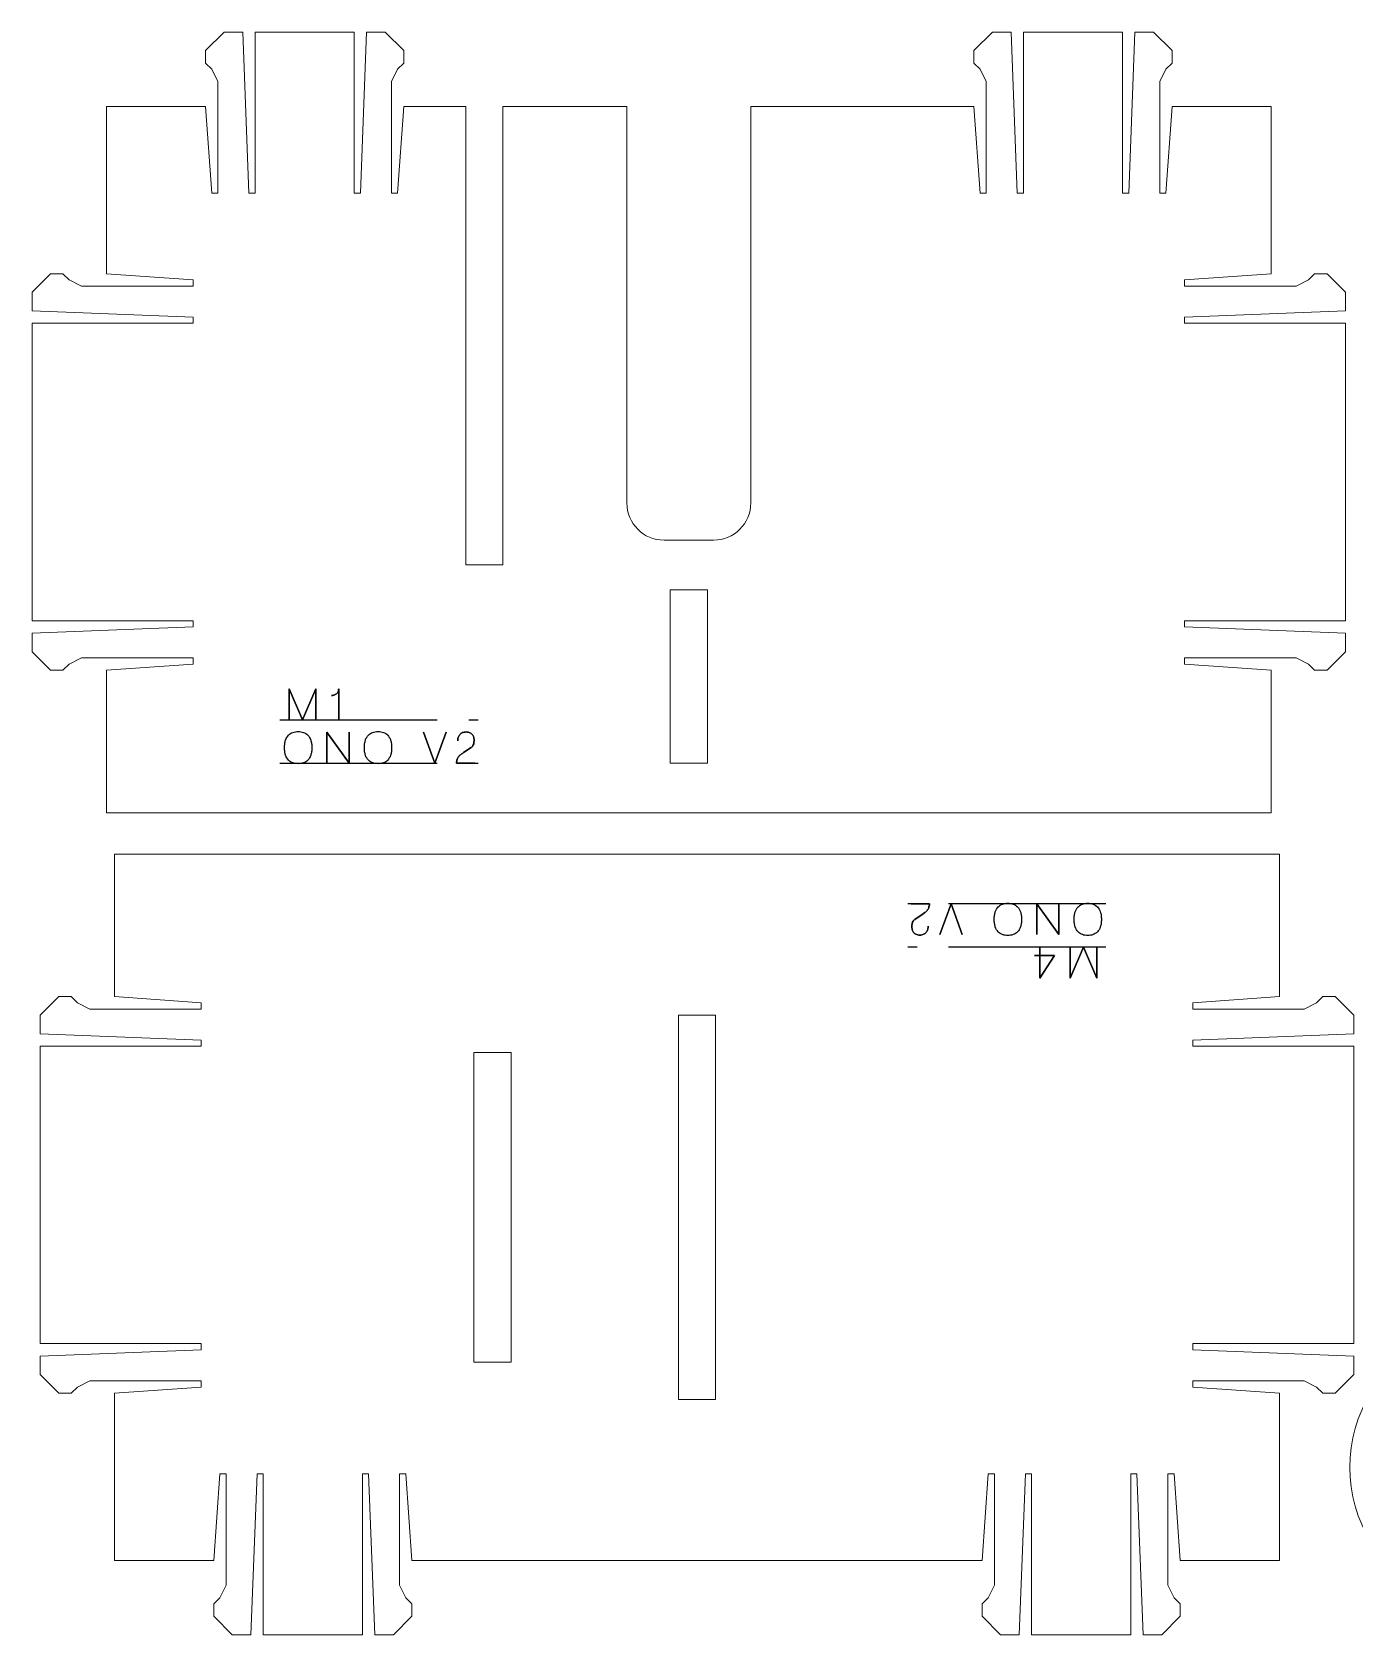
# Model space of a CAD drawing. Header units: millimetres. Extents: x 101 to 393, y 223 to 359.
# Drawn here: x 101.1 to 207.8, y 229.2 to 358.5 of the extents above; entities that cross this region are included whole.
import ezdxf

# ---------------------------------------------------------------- set-up
doc = ezdxf.new("R2010")
doc.units = ezdxf.units.MM
doc.linetypes.add('CENTERX2', pattern=[20.32, 12.7, -2.54, 2.54, -2.54])

msp = doc.modelspace()

# ---------------------------------------------------------------- linework, layer by layer
at = {"color": 7, "linetype": 'Continuous', "lineweight": 15}
for p, q in [((116.55, 358.54), (115.05, 357.04)), ((118.05, 358.54), (116.55, 358.54)), ((118.55, 345.54), (118.05, 358.54)), ((119.05, 358.54), (127.05, 358.54)), ((119.05, 358.54), (119.05, 345.54)), ((127.05, 358.54), (127.05, 345.54)), ((127.55, 345.54), (128.05, 358.54)), ((128.05, 358.54), (129.55, 358.54)), ((129.55, 358.54), (131.05, 357.04)), ((178.55, 358.54), (177.05, 357.04)), ((180.05, 358.54), (178.55, 358.54)), ((180.55, 345.54), (180.05, 358.54)), ((181.05, 358.54), (189.05, 358.54)), ((181.05, 358.54), (181.05, 345.54)), ((189.05, 358.54), (189.05, 345.54)), ((189.55, 345.54), (190.05, 358.54)), ((190.05, 358.54), (191.55, 358.54)), ((191.55, 358.54), (193.05, 357.04)), ((115.05, 357.04), (115.05, 356.04)), ((131.05, 357.04), (131.05, 356.04)), ((177.05, 357.04), (177.05, 356.04)), ((193.05, 357.04), (193.05, 356.04)), ((115.05, 356.04), (115.55, 355.54)), ((131.05, 356.04), (130.55, 355.54)), ((177.05, 356.04), (177.55, 355.54)), ((193.05, 356.04), (192.55, 355.54)), ((115.55, 355.54), (116.05, 354.54)), ((116.05, 354.54), (116.05, 345.54)), ((130.55, 355.54), (130.05, 354.54)), ((130.05, 354.54), (130.05, 345.54)), ((177.55, 355.54), (178.05, 354.54)), ((178.05, 354.54), (178.05, 345.54)), ((192.55, 355.54), (192.05, 354.54)), ((192.05, 354.54), (192.05, 345.54)), ((107.05, 352.54), (115.05, 352.54)), ((107.05, 339.04), (107.05, 352.54)), ((115.55, 345.54), (115.05, 352.54)), ((130.55, 345.54), (131.05, 352.54)), ((131.05, 352.54), (136.05, 352.54)), ((136.05, 352.54), (136.05, 315.54)), ((139.05, 352.54), (149.05, 352.54)), ((139.05, 315.54), (139.05, 352.54)), ((149.05, 352.54), (149.05, 320.54)), ((159.05, 352.54), (177.05, 352.54)), ((159.05, 320.54), (159.05, 352.54)), ((177.55, 345.54), (177.05, 352.54)), ((192.55, 345.54), (193.05, 352.54)), ((201.05, 352.54), (193.05, 352.54)), ((201.05, 339.04), (201.05, 352.54)), ((116.05, 345.54), (115.55, 345.54)), ((119.05, 345.54), (118.55, 345.54)), ((127.05, 345.54), (127.55, 345.54)), ((130.05, 345.54), (130.55, 345.54)), ((178.05, 345.54), (177.55, 345.54)), ((181.05, 345.54), (180.55, 345.54)), ((189.05, 345.54), (189.55, 345.54)), ((192.05, 345.54), (192.55, 345.54)), ((101.05, 337.54), (102.55, 339.04)), ((102.55, 339.04), (103.55, 339.04)), ((103.55, 339.04), (104.05, 338.54)), ((114.05, 338.54), (107.05, 339.04)), ((194.05, 338.54), (201.05, 339.04)), ((204.55, 339.04), (204.05, 338.54)), ((205.55, 339.04), (204.55, 339.04)), ((207.05, 337.54), (205.55, 339.04)), ((104.05, 338.54), (105.05, 338.04)), ((105.05, 338.04), (114.05, 338.04)), ((114.05, 338.04), (114.05, 338.54)), ((194.05, 338.04), (194.05, 338.54)), ((203.05, 338.04), (194.05, 338.04)), ((204.05, 338.54), (203.05, 338.04)), ((101.05, 336.04), (101.05, 337.54)), ((207.05, 336.04), (207.05, 337.54)), ((114.05, 335.54), (101.05, 336.04)), ((101.05, 335.04), (114.05, 335.04)), ((101.05, 335.04), (101.05, 311.04)), ((114.05, 335.04), (114.05, 335.54)), ((194.05, 335.54), (207.05, 336.04)), ((194.05, 335.04), (194.05, 335.54)), ((207.05, 335.04), (194.05, 335.04)), ((207.05, 335.04), (207.05, 311.04)), ((152.05, 317.54), (156.05, 317.54)), ((136.05, 315.54), (139.05, 315.54)), ((152.55, 313.54), (152.55, 299.54)), ((155.55, 313.54), (152.55, 313.54)), ((155.55, 313.54), (155.55, 299.54)), ((101.05, 311.04), (114.05, 311.04)), ((114.05, 310.54), (101.05, 310.04)), ((114.05, 311.04), (114.05, 310.54)), ((194.05, 311.04), (194.05, 310.54)), ((207.05, 311.04), (194.05, 311.04)), ((194.05, 310.54), (207.05, 310.04)), ((101.05, 310.04), (101.05, 308.54)), ((207.05, 310.04), (207.05, 308.54)), ((101.05, 308.54), (102.55, 307.04)), ((104.05, 307.54), (105.05, 308.04)), ((105.05, 308.04), (114.05, 308.04)), ((114.05, 308.04), (114.05, 307.54)), ((194.05, 308.04), (194.05, 307.54)), ((203.05, 308.04), (194.05, 308.04)), ((204.05, 307.54), (203.05, 308.04)), ((207.05, 308.54), (205.55, 307.04)), ((102.55, 307.04), (103.55, 307.04)), ((103.55, 307.04), (104.05, 307.54)), ((114.05, 307.54), (107.05, 307.04)), ((107.05, 295.54), (107.05, 307.04)), ((194.05, 307.54), (201.05, 307.04)), ((201.05, 307.04), (201.05, 295.54)), ((204.55, 307.04), (204.05, 307.54)), ((205.55, 307.04), (204.55, 307.04)), ((155.55, 299.54), (152.55, 299.54)), ((201.05, 295.54), (107.05, 295.54)), ((107.71, 280.71), (107.71, 292.21)), ((107.71, 292.21), (201.71, 292.21)), ((201.71, 292.21), (201.71, 280.71)), ((101.71, 279.21), (103.21, 280.71)), ((103.21, 280.71), (104.21, 280.71)), ((104.21, 280.71), (104.71, 280.21)), ((114.71, 280.21), (107.71, 280.71)), ((194.71, 280.21), (201.71, 280.71)), ((205.21, 280.71), (204.71, 280.21)), ((206.21, 280.71), (205.21, 280.71)), ((207.71, 279.21), (206.21, 280.71)), ((104.71, 280.21), (105.71, 279.71)), ((105.71, 279.71), (114.71, 279.71)), ((114.71, 279.71), (114.71, 280.21)), ((194.71, 279.71), (194.71, 280.21)), ((203.71, 279.71), (194.71, 279.71)), ((204.71, 280.21), (203.71, 279.71)), ((101.71, 277.71), (101.71, 279.21)), ((153.21, 279.21), (156.21, 279.21)), ((153.21, 248.21), (153.21, 279.21)), ((156.21, 248.21), (156.21, 279.21)), ((207.71, 277.71), (207.71, 279.21)), ((114.71, 277.21), (101.71, 277.71)), ((114.71, 276.71), (114.71, 277.21)), ((194.71, 277.21), (207.71, 277.71)), ((194.71, 276.71), (194.71, 277.21)), ((101.71, 276.71), (101.71, 252.71)), ((101.71, 276.71), (114.71, 276.71)), ((136.71, 276.21), (139.71, 276.21)), ((136.71, 251.21), (136.71, 276.21)), ((139.71, 251.21), (139.71, 276.21)), ((207.71, 276.71), (194.71, 276.71)), ((207.71, 276.71), (207.71, 252.71)), ((101.71, 252.71), (114.71, 252.71)), ((114.71, 252.21), (101.71, 251.71)), ((114.71, 252.71), (114.71, 252.21)), ((207.71, 252.71), (194.71, 252.71)), ((194.71, 252.71), (194.71, 252.21)), ((194.71, 252.21), (207.71, 251.71)), ((101.71, 251.71), (101.71, 250.21)), ((136.71, 251.21), (139.71, 251.21)), ((207.71, 251.71), (207.71, 250.21)), ((101.71, 250.21), (103.21, 248.71)), ((104.71, 249.21), (105.71, 249.71)), ((105.71, 249.71), (114.71, 249.71)), ((114.71, 249.71), (114.71, 249.21)), ((203.71, 249.71), (194.71, 249.71)), ((194.71, 249.71), (194.71, 249.21)), ((204.71, 249.21), (203.71, 249.71)), ((207.71, 250.21), (206.21, 248.71)), ((103.21, 248.71), (104.21, 248.71)), ((104.21, 248.71), (104.71, 249.21)), ((114.71, 249.21), (107.71, 248.71)), ((107.71, 235.21), (107.71, 248.71)), ((194.71, 249.21), (201.71, 248.71)), ((201.71, 248.71), (201.71, 235.21)), ((205.21, 248.71), (204.71, 249.21)), ((206.21, 248.71), (205.21, 248.71)), ((153.21, 248.21), (156.21, 248.21)), ((116.21, 242.21), (115.71, 235.21)), ((116.71, 242.21), (116.21, 242.21)), ((116.71, 233.21), (116.71, 242.21)), ((119.21, 242.21), (118.71, 229.21)), ((119.71, 242.21), (119.21, 242.21)), ((119.71, 229.21), (119.71, 242.21)), ((127.71, 242.21), (128.21, 242.21)), ((127.71, 229.21), (127.71, 242.21)), ((128.21, 242.21), (128.71, 229.21)), ((130.71, 242.21), (131.21, 242.21)), ((130.71, 233.21), (130.71, 242.21)), ((131.21, 242.21), (131.71, 235.21)), ((178.21, 242.21), (177.71, 235.21)), ((178.71, 242.21), (178.21, 242.21)), ((178.71, 233.21), (178.71, 242.21)), ((181.21, 242.21), (180.71, 229.21)), ((181.71, 242.21), (181.21, 242.21)), ((181.71, 229.21), (181.71, 242.21)), ((189.71, 242.21), (190.21, 242.21)), ((189.71, 229.21), (189.71, 242.21)), ((190.21, 242.21), (190.71, 229.21)), ((192.71, 242.21), (193.21, 242.21)), ((192.71, 233.21), (192.71, 242.21)), ((193.21, 242.21), (193.71, 235.21)), ((115.71, 235.21), (107.71, 235.21)), ((177.71, 235.21), (131.71, 235.21)), ((201.71, 235.21), (193.71, 235.21)), ((116.21, 232.21), (116.71, 233.21)), ((131.21, 232.21), (130.71, 233.21)), ((178.21, 232.21), (178.71, 233.21)), ((193.21, 232.21), (192.71, 233.21)), ((115.71, 231.71), (116.21, 232.21)), ((115.71, 230.71), (115.71, 231.71)), ((131.71, 231.71), (131.21, 232.21)), ((131.71, 230.71), (131.71, 231.71)), ((177.71, 231.71), (178.21, 232.21)), ((177.71, 230.71), (177.71, 231.71)), ((193.71, 231.71), (193.21, 232.21)), ((193.71, 230.71), (193.71, 231.71)), ((117.21, 229.21), (115.71, 230.71)), ((130.21, 229.21), (131.71, 230.71)), ((179.21, 229.21), (177.71, 230.71)), ((192.21, 229.21), (193.71, 230.71)), ((118.71, 229.21), (117.21, 229.21)), ((119.71, 229.21), (127.71, 229.21)), ((128.71, 229.21), (130.21, 229.21)), ((180.71, 229.21), (179.21, 229.21)), ((181.71, 229.21), (189.71, 229.21)), ((190.71, 229.21), (192.21, 229.21))]:
    msp.add_line(p, q, dxfattribs=at)
at = {"color": 7, "linetype": 'CENTERX2'}
for p, q in [((121.05, 303.04), (137.05, 303.04)), ((121.05, 299.54), (137.05, 299.54)), ((187.71, 288.21), (171.71, 288.21)), ((187.71, 284.71), (171.71, 284.71))]:
    msp.add_line(p, q, dxfattribs=at)
at = {"color": 7, "linetype": 'Continuous', "flags": 128}
for points in [[(121.8, 305.54), (122.87, 303.04), (122.87, 303.04), (123.95, 305.54), (123.95, 305.54), (123.95, 303.04), (123.95, 303.04), (123.95, 305.54), (123.95, 305.54), (122.87, 303.04), (122.87, 303.04), (121.8, 305.54), (121.8, 305.54), (121.8, 303.04), (121.8, 303.04), (121.8, 305.54)], [(125.8, 305.54), (125.79, 305.46), (125.78, 305.39), (125.76, 305.33), (125.73, 305.27), (125.7, 305.23), (125.66, 305.18), (125.61, 305.15), (125.57, 305.11), (125.52, 305.08), (125.47, 305.06), (125.43, 305.04), (125.38, 305.03), (125.33, 305.01), (125.28, 305), (125.24, 305), (125.21, 305), (125.21, 305), (125.24, 305), (125.28, 305), (125.33, 305.01), (125.38, 305.03), (125.43, 305.04), (125.47, 305.06), (125.52, 305.08), (125.57, 305.11), (125.61, 305.15), (125.66, 305.18), (125.7, 305.23), (125.73, 305.27), (125.76, 305.33), (125.78, 305.39), (125.79, 305.46), (125.8, 305.54), (125.8, 305.54), (125.8, 303.04), (125.8, 303.04), (125.8, 305.54)], [(122.53, 299.5), (122.42, 299.51), (122.31, 299.52), (122.2, 299.54), (122.1, 299.57), (122, 299.61), (121.91, 299.66), (121.83, 299.72), (121.75, 299.79), (121.68, 299.87), (121.62, 299.97), (121.56, 300.07), (121.51, 300.19), (121.49, 300.25), (121.48, 300.32), (121.46, 300.39), (121.45, 300.47), (121.44, 300.54), (121.43, 300.63), (121.43, 300.71), (121.43, 300.8), (121.43, 300.8), (121.43, 300.89), (121.43, 300.97), (121.44, 301.05), (121.45, 301.13), (121.46, 301.2), (121.48, 301.28), (121.49, 301.34), (121.51, 301.41), (121.56, 301.53), (121.62, 301.63), (121.68, 301.73), (121.75, 301.81), (121.83, 301.88), (121.91, 301.94), (122, 301.99), (122.1, 302.03), (122.2, 302.06), (122.31, 302.08), (122.42, 302.1), (122.53, 302.1), (122.53, 302.1), (122.64, 302.1), (122.75, 302.08), (122.85, 302.06), (122.96, 302.03), (123.05, 301.99), (123.14, 301.94), (123.23, 301.88), (123.31, 301.81), (123.38, 301.73), (123.44, 301.63), (123.5, 301.53), (123.54, 301.41), (123.56, 301.34), (123.58, 301.28), (123.6, 301.2), (123.61, 301.13), (123.62, 301.05), (123.62, 300.97), (123.63, 300.89), (123.63, 300.8), (123.63, 300.8), (123.63, 300.71), (123.62, 300.63), (123.62, 300.54), (123.61, 300.47), (123.6, 300.39), (123.58, 300.32), (123.56, 300.25), (123.54, 300.19), (123.5, 300.07), (123.44, 299.97), (123.38, 299.87), (123.31, 299.79), (123.23, 299.72), (123.14, 299.66), (123.05, 299.61), (122.96, 299.57), (122.85, 299.54), (122.75, 299.52), (122.64, 299.51)], [(122.53, 299.5), (122.42, 299.51), (122.31, 299.52), (122.2, 299.54), (122.1, 299.57), (122, 299.61), (121.91, 299.66), (121.83, 299.72), (121.75, 299.79), (121.68, 299.87), (121.62, 299.97), (121.56, 300.07), (121.51, 300.19), (121.49, 300.25), (121.48, 300.32), (121.46, 300.39), (121.45, 300.47), (121.44, 300.54), (121.43, 300.63), (121.43, 300.71), (121.43, 300.8), (121.43, 300.8), (121.43, 300.89), (121.43, 300.97), (121.44, 301.05), (121.45, 301.13), (121.46, 301.2), (121.48, 301.28), (121.49, 301.34), (121.51, 301.41), (121.56, 301.53), (121.62, 301.63), (121.68, 301.73), (121.75, 301.81), (121.83, 301.88), (121.91, 301.94), (122, 301.99), (122.1, 302.03), (122.2, 302.06), (122.31, 302.08), (122.42, 302.1), (122.53, 302.1), (122.53, 302.1), (122.64, 302.1), (122.75, 302.08), (122.85, 302.06), (122.96, 302.03), (123.05, 301.99), (123.14, 301.94), (123.23, 301.88), (123.31, 301.81), (123.38, 301.73), (123.44, 301.63), (123.5, 301.53), (123.54, 301.41), (123.56, 301.34), (123.58, 301.28), (123.6, 301.2), (123.61, 301.13), (123.62, 301.05), (123.62, 300.97), (123.63, 300.89), (123.63, 300.8), (123.63, 300.8), (123.63, 300.71), (123.62, 300.63), (123.62, 300.54), (123.61, 300.47), (123.6, 300.39), (123.58, 300.32), (123.56, 300.25), (123.54, 300.19), (123.5, 300.07), (123.44, 299.97), (123.38, 299.87), (123.31, 299.79), (123.23, 299.72), (123.14, 299.66), (123.05, 299.61), (122.96, 299.57), (122.85, 299.54), (122.75, 299.52), (122.64, 299.51), (122.53, 299.5)], [(124.85, 302.04), (126.63, 299.54), (126.63, 299.54), (126.63, 302.04), (126.63, 302.04), (126.63, 299.54), (126.63, 299.54), (124.85, 302.04), (124.85, 302.04), (124.85, 299.54), (124.85, 299.54), (124.85, 302.04)], [(128.97, 299.5), (128.86, 299.51), (128.75, 299.52), (128.64, 299.54), (128.54, 299.57), (128.45, 299.61), (128.36, 299.66), (128.27, 299.72), (128.19, 299.79), (128.12, 299.87), (128.06, 299.97), (128, 300.07), (127.96, 300.19), (127.94, 300.25), (127.92, 300.32), (127.9, 300.39), (127.89, 300.47), (127.88, 300.54), (127.88, 300.63), (127.87, 300.71), (127.87, 300.8), (127.87, 300.8), (127.87, 300.89), (127.88, 300.97), (127.88, 301.05), (127.89, 301.13), (127.9, 301.2), (127.92, 301.28), (127.94, 301.34), (127.96, 301.41), (128, 301.53), (128.06, 301.63), (128.12, 301.73), (128.19, 301.81), (128.27, 301.88), (128.36, 301.94), (128.45, 301.99), (128.54, 302.03), (128.64, 302.06), (128.75, 302.08), (128.86, 302.1), (128.97, 302.1), (128.97, 302.1), (129.08, 302.1), (129.19, 302.08), (129.3, 302.06), (129.4, 302.03), (129.49, 301.99), (129.59, 301.94), (129.67, 301.88), (129.75, 301.81), (129.82, 301.73), (129.88, 301.63), (129.94, 301.53), (129.99, 301.41), (130.01, 301.34), (130.02, 301.28), (130.04, 301.2), (130.05, 301.13), (130.06, 301.05), (130.07, 300.97), (130.07, 300.89), (130.07, 300.8), (130.07, 300.8), (130.07, 300.71), (130.07, 300.63), (130.06, 300.54), (130.05, 300.47), (130.04, 300.39), (130.02, 300.32), (130.01, 300.25), (129.99, 300.19), (129.94, 300.07), (129.88, 299.97), (129.82, 299.87), (129.75, 299.79), (129.67, 299.72), (129.59, 299.66), (129.49, 299.61), (129.4, 299.57), (129.3, 299.54), (129.19, 299.52), (129.08, 299.51)], [(128.97, 299.5), (128.86, 299.51), (128.75, 299.52), (128.64, 299.54), (128.54, 299.57), (128.45, 299.61), (128.36, 299.66), (128.27, 299.72), (128.19, 299.79), (128.12, 299.87), (128.06, 299.97), (128, 300.07), (127.96, 300.19), (127.94, 300.25), (127.92, 300.32), (127.9, 300.39), (127.89, 300.47), (127.88, 300.54), (127.88, 300.63), (127.87, 300.71), (127.87, 300.8), (127.87, 300.8), (127.87, 300.89), (127.88, 300.97), (127.88, 301.05), (127.89, 301.13), (127.9, 301.2), (127.92, 301.28), (127.94, 301.34), (127.96, 301.41), (128, 301.53), (128.06, 301.63), (128.12, 301.73), (128.19, 301.81), (128.27, 301.88), (128.36, 301.94), (128.45, 301.99), (128.54, 302.03), (128.64, 302.06), (128.75, 302.08), (128.86, 302.1), (128.97, 302.1), (128.97, 302.1), (129.08, 302.1), (129.19, 302.08), (129.3, 302.06), (129.4, 302.03), (129.49, 301.99), (129.59, 301.94), (129.67, 301.88), (129.75, 301.81), (129.82, 301.73), (129.88, 301.63), (129.94, 301.53), (129.99, 301.41), (130.01, 301.34), (130.02, 301.28), (130.04, 301.2), (130.05, 301.13), (130.06, 301.05), (130.07, 300.97), (130.07, 300.89), (130.07, 300.8), (130.07, 300.8), (130.07, 300.71), (130.07, 300.63), (130.06, 300.54), (130.05, 300.47), (130.04, 300.39), (130.02, 300.32), (130.01, 300.25), (129.99, 300.19), (129.94, 300.07), (129.88, 299.97), (129.82, 299.87), (129.75, 299.79), (129.67, 299.72), (129.59, 299.66), (129.49, 299.61), (129.4, 299.57), (129.3, 299.54), (129.19, 299.52), (129.08, 299.51), (128.97, 299.5)], [(133.55, 299.54), (132.65, 302.04), (132.65, 302.04), (133.55, 299.54), (133.55, 299.54), (134.46, 302.04), (134.46, 302.04), (133.55, 299.54)], [(135.31, 299.54), (135.31, 299.63), (135.32, 299.71), (135.34, 299.79), (135.36, 299.86), (135.39, 299.92), (135.42, 299.98), (135.45, 300.04), (135.49, 300.09), (135.53, 300.13), (135.57, 300.18), (135.62, 300.22), (135.67, 300.26), (135.78, 300.33), (135.88, 300.4), (135.88, 300.4), (136.48, 300.8), (136.48, 300.8), (136.52, 300.83), (136.56, 300.87), (136.59, 300.9), (136.62, 300.94), (136.66, 301.02), (136.69, 301.1), (136.71, 301.19), (136.71, 301.27), (136.72, 301.36), (136.72, 301.45), (136.72, 301.45), (136.72, 301.49), (136.71, 301.54), (136.7, 301.59), (136.69, 301.64), (136.67, 301.7), (136.65, 301.75), (136.62, 301.8), (136.58, 301.85), (136.54, 301.89), (136.5, 301.93), (136.45, 301.97), (136.39, 302), (136.32, 302.03), (136.25, 302.05), (136.17, 302.06), (136.08, 302.07), (136.08, 302.07), (135.99, 302.06), (135.91, 302.05), (135.83, 302.03), (135.77, 302.01), (135.71, 301.97), (135.65, 301.93), (135.6, 301.89), (135.56, 301.84), (135.52, 301.79), (135.49, 301.73), (135.46, 301.67), (135.44, 301.61), (135.42, 301.54), (135.41, 301.48), (135.41, 301.42), (135.4, 301.35), (135.4, 301.35), (135.41, 301.42), (135.41, 301.48), (135.42, 301.54), (135.44, 301.61), (135.46, 301.67), (135.49, 301.73), (135.52, 301.79), (135.56, 301.84), (135.6, 301.89), (135.65, 301.93), (135.71, 301.97), (135.77, 302.01), (135.83, 302.03), (135.91, 302.05), (135.99, 302.06), (136.08, 302.07), (136.08, 302.07), (136.17, 302.06), (136.25, 302.05), (136.32, 302.03), (136.39, 302), (136.45, 301.97), (136.5, 301.93), (136.54, 301.89), (136.58, 301.85), (136.62, 301.8), (136.65, 301.75), (136.67, 301.7), (136.69, 301.64), (136.7, 301.59), (136.71, 301.54), (136.72, 301.49), (136.72, 301.45), (136.72, 301.45), (136.72, 301.36), (136.71, 301.27), (136.71, 301.19), (136.69, 301.1), (136.66, 301.02), (136.62, 300.94), (136.59, 300.9), (136.56, 300.87), (136.52, 300.83), (136.48, 300.8), (136.48, 300.8), (135.88, 300.4), (135.88, 300.4), (135.78, 300.33), (135.67, 300.26), (135.62, 300.22), (135.57, 300.18), (135.53, 300.13), (135.49, 300.09), (135.45, 300.04), (135.42, 299.98), (135.39, 299.92), (135.36, 299.86), (135.34, 299.79), (135.32, 299.71), (135.31, 299.63), (135.31, 299.54), (135.31, 299.54), (136.79, 299.54), (136.79, 299.54), (135.31, 299.54)], [(173.46, 288.21), (173.46, 288.11), (173.45, 288.03), (173.43, 287.95), (173.41, 287.88), (173.38, 287.82), (173.35, 287.76), (173.32, 287.71), (173.28, 287.66), (173.24, 287.61), (173.19, 287.57), (173.15, 287.52), (173.1, 287.49), (172.99, 287.41), (172.88, 287.34), (172.88, 287.34), (172.29, 286.94), (172.29, 286.94), (172.25, 286.91), (172.21, 286.88), (172.18, 286.84), (172.15, 286.8), (172.11, 286.73), (172.08, 286.64), (172.06, 286.56), (172.05, 286.47), (172.05, 286.38), (172.05, 286.3), (172.05, 286.3), (172.05, 286.25), (172.06, 286.2), (172.07, 286.15), (172.08, 286.1), (172.1, 286.05), (172.12, 286), (172.15, 285.95), (172.18, 285.9), (172.22, 285.85), (172.27, 285.81), (172.32, 285.77), (172.38, 285.74), (172.44, 285.71), (172.52, 285.69), (172.6, 285.68), (172.69, 285.68), (172.69, 285.68), (172.78, 285.68), (172.86, 285.69), (172.93, 285.71), (173, 285.74), (173.06, 285.77), (173.12, 285.81), (173.17, 285.85), (173.21, 285.9), (173.25, 285.96), (173.28, 286.01), (173.31, 286.07), (173.33, 286.13), (173.34, 286.2), (173.36, 286.26), (173.36, 286.33), (173.36, 286.39), (173.36, 286.39), (173.36, 286.33), (173.36, 286.26), (173.34, 286.2), (173.33, 286.13), (173.31, 286.07), (173.28, 286.01), (173.25, 285.96), (173.21, 285.9), (173.17, 285.85), (173.12, 285.81), (173.06, 285.77), (173, 285.74), (172.93, 285.71), (172.86, 285.69), (172.78, 285.68), (172.69, 285.68), (172.69, 285.68), (172.6, 285.68), (172.52, 285.69), (172.44, 285.71), (172.38, 285.74), (172.32, 285.77), (172.27, 285.81), (172.22, 285.85), (172.18, 285.9), (172.15, 285.95), (172.12, 286), (172.1, 286.05), (172.08, 286.1), (172.07, 286.15), (172.06, 286.2), (172.05, 286.25), (172.05, 286.3), (172.05, 286.3), (172.05, 286.38), (172.05, 286.47), (172.06, 286.56), (172.08, 286.64), (172.11, 286.73), (172.15, 286.8), (172.18, 286.84), (172.21, 286.88), (172.25, 286.91), (172.29, 286.94), (172.29, 286.94), (172.88, 287.34), (172.88, 287.34), (172.99, 287.41), (173.1, 287.49), (173.15, 287.52), (173.19, 287.57), (173.24, 287.61), (173.28, 287.66), (173.32, 287.71), (173.35, 287.76), (173.38, 287.82), (173.41, 287.88), (173.43, 287.95), (173.45, 288.03), (173.46, 288.11), (173.46, 288.21), (173.46, 288.21), (171.98, 288.21), (171.98, 288.21), (173.46, 288.21)], [(175.21, 288.21), (176.12, 285.71), (176.12, 285.71), (175.21, 288.21), (175.21, 288.21), (174.31, 285.71), (174.31, 285.71), (175.21, 288.21)], [(179.8, 288.24), (179.91, 288.24), (180.02, 288.22), (180.12, 288.2), (180.22, 288.17), (180.32, 288.13), (180.41, 288.08), (180.49, 288.02), (180.57, 287.95), (180.64, 287.87), (180.71, 287.78), (180.76, 287.67), (180.81, 287.55), (180.83, 287.49), (180.85, 287.42), (180.86, 287.35), (180.88, 287.28), (180.89, 287.2), (180.89, 287.12), (180.9, 287.03), (180.9, 286.94), (180.9, 286.94), (180.9, 286.86), (180.89, 286.77), (180.89, 286.69), (180.88, 286.61), (180.86, 286.54), (180.85, 286.47), (180.83, 286.4), (180.81, 286.34), (180.76, 286.22), (180.71, 286.11), (180.64, 286.02), (180.57, 285.93), (180.49, 285.86), (180.41, 285.8), (180.32, 285.75), (180.22, 285.71), (180.12, 285.68), (180.02, 285.66), (179.91, 285.65), (179.8, 285.64), (179.8, 285.64), (179.68, 285.65), (179.57, 285.66), (179.47, 285.68), (179.37, 285.71), (179.27, 285.75), (179.18, 285.8), (179.1, 285.86), (179.02, 285.93), (178.95, 286.02), (178.88, 286.11), (178.83, 286.22), (178.78, 286.34), (178.76, 286.4), (178.74, 286.47), (178.73, 286.54), (178.72, 286.61), (178.71, 286.69), (178.7, 286.77), (178.7, 286.86), (178.7, 286.94), (178.7, 286.94), (178.7, 287.03), (178.7, 287.12), (178.71, 287.2), (178.72, 287.28), (178.73, 287.35), (178.74, 287.42), (178.76, 287.49), (178.78, 287.55), (178.83, 287.67), (178.88, 287.78), (178.95, 287.87), (179.02, 287.95), (179.1, 288.02), (179.18, 288.08), (179.27, 288.13), (179.37, 288.17), (179.47, 288.2), (179.57, 288.22), (179.68, 288.24)], [(179.8, 288.24), (179.91, 288.24), (180.02, 288.22), (180.12, 288.2), (180.22, 288.17), (180.32, 288.13), (180.41, 288.08), (180.49, 288.02), (180.57, 287.95), (180.64, 287.87), (180.71, 287.78), (180.76, 287.67), (180.81, 287.55), (180.83, 287.49), (180.85, 287.42), (180.86, 287.35), (180.88, 287.28), (180.89, 287.2), (180.89, 287.12), (180.9, 287.03), (180.9, 286.94), (180.9, 286.94), (180.9, 286.86), (180.89, 286.77), (180.89, 286.69), (180.88, 286.61), (180.86, 286.54), (180.85, 286.47), (180.83, 286.4), (180.81, 286.34), (180.76, 286.22), (180.71, 286.11), (180.64, 286.02), (180.57, 285.93), (180.49, 285.86), (180.41, 285.8), (180.32, 285.75), (180.22, 285.71), (180.12, 285.68), (180.02, 285.66), (179.91, 285.65), (179.8, 285.64), (179.8, 285.64), (179.68, 285.65), (179.57, 285.66), (179.47, 285.68), (179.37, 285.71), (179.27, 285.75), (179.18, 285.8), (179.1, 285.86), (179.02, 285.93), (178.95, 286.02), (178.88, 286.11), (178.83, 286.22), (178.78, 286.34), (178.76, 286.4), (178.74, 286.47), (178.73, 286.54), (178.72, 286.61), (178.71, 286.69), (178.7, 286.77), (178.7, 286.86), (178.7, 286.94), (178.7, 286.94), (178.7, 287.03), (178.7, 287.12), (178.71, 287.2), (178.72, 287.28), (178.73, 287.35), (178.74, 287.42), (178.76, 287.49), (178.78, 287.55), (178.83, 287.67), (178.88, 287.78), (178.95, 287.87), (179.02, 287.95), (179.1, 288.02), (179.18, 288.08), (179.27, 288.13), (179.37, 288.17), (179.47, 288.2), (179.57, 288.22), (179.68, 288.24), (179.8, 288.24)], [(183.92, 285.71), (182.14, 288.21), (182.14, 288.21), (182.14, 285.71), (182.14, 285.71), (182.14, 288.21), (182.14, 288.21), (183.92, 285.71), (183.92, 285.71), (183.92, 288.21), (183.92, 288.21), (183.92, 285.71)], [(186.24, 288.24), (186.35, 288.24), (186.46, 288.22), (186.56, 288.2), (186.67, 288.17), (186.76, 288.13), (186.85, 288.08), (186.94, 288.02), (187.02, 287.95), (187.09, 287.87), (187.15, 287.78), (187.21, 287.67), (187.25, 287.55), (187.27, 287.49), (187.29, 287.42), (187.31, 287.35), (187.32, 287.28), (187.33, 287.2), (187.33, 287.12), (187.34, 287.03), (187.34, 286.94), (187.34, 286.94), (187.34, 286.86), (187.33, 286.77), (187.33, 286.69), (187.32, 286.61), (187.31, 286.54), (187.29, 286.47), (187.27, 286.4), (187.25, 286.34), (187.21, 286.22), (187.15, 286.11), (187.09, 286.02), (187.02, 285.93), (186.94, 285.86), (186.85, 285.8), (186.76, 285.75), (186.67, 285.71), (186.56, 285.68), (186.46, 285.66), (186.35, 285.65), (186.24, 285.64), (186.24, 285.64), (186.13, 285.65), (186.02, 285.66), (185.91, 285.68), (185.81, 285.71), (185.71, 285.75), (185.62, 285.8), (185.54, 285.86), (185.46, 285.93), (185.39, 286.02), (185.33, 286.11), (185.27, 286.22), (185.22, 286.34), (185.2, 286.4), (185.19, 286.47), (185.17, 286.54), (185.16, 286.61), (185.15, 286.69), (185.14, 286.77), (185.14, 286.86), (185.14, 286.94), (185.14, 286.94), (185.14, 287.03), (185.14, 287.12), (185.15, 287.2), (185.16, 287.28), (185.17, 287.35), (185.19, 287.42), (185.2, 287.49), (185.22, 287.55), (185.27, 287.67), (185.33, 287.78), (185.39, 287.87), (185.46, 287.95), (185.54, 288.02), (185.62, 288.08), (185.71, 288.13), (185.81, 288.17), (185.91, 288.2), (186.02, 288.22), (186.13, 288.24)], [(186.24, 288.24), (186.35, 288.24), (186.46, 288.22), (186.56, 288.2), (186.67, 288.17), (186.76, 288.13), (186.85, 288.08), (186.94, 288.02), (187.02, 287.95), (187.09, 287.87), (187.15, 287.78), (187.21, 287.67), (187.25, 287.55), (187.27, 287.49), (187.29, 287.42), (187.31, 287.35), (187.32, 287.28), (187.33, 287.2), (187.33, 287.12), (187.34, 287.03), (187.34, 286.94), (187.34, 286.94), (187.34, 286.86), (187.33, 286.77), (187.33, 286.69), (187.32, 286.61), (187.31, 286.54), (187.29, 286.47), (187.27, 286.4), (187.25, 286.34), (187.21, 286.22), (187.15, 286.11), (187.09, 286.02), (187.02, 285.93), (186.94, 285.86), (186.85, 285.8), (186.76, 285.75), (186.67, 285.71), (186.56, 285.68), (186.46, 285.66), (186.35, 285.65), (186.24, 285.64), (186.24, 285.64), (186.13, 285.65), (186.02, 285.66), (185.91, 285.68), (185.81, 285.71), (185.71, 285.75), (185.62, 285.8), (185.54, 285.86), (185.46, 285.93), (185.39, 286.02), (185.33, 286.11), (185.27, 286.22), (185.22, 286.34), (185.2, 286.4), (185.19, 286.47), (185.17, 286.54), (185.16, 286.61), (185.15, 286.69), (185.14, 286.77), (185.14, 286.86), (185.14, 286.94), (185.14, 286.94), (185.14, 287.03), (185.14, 287.12), (185.15, 287.2), (185.16, 287.28), (185.17, 287.35), (185.19, 287.42), (185.2, 287.49), (185.22, 287.55), (185.27, 287.67), (185.33, 287.78), (185.39, 287.87), (185.46, 287.95), (185.54, 288.02), (185.62, 288.08), (185.71, 288.13), (185.81, 288.17), (185.91, 288.2), (186.02, 288.22), (186.13, 288.24), (186.24, 288.24)], [(182.38, 282.21), (183.56, 284.04), (183.56, 284.04), (181.94, 284.04), (181.94, 284.04), (183.56, 284.04), (183.56, 284.04), (182.38, 282.21), (182.38, 282.21), (182.38, 284.71), (182.38, 284.71), (182.38, 282.21)], [(186.97, 282.21), (185.89, 284.71), (185.89, 284.71), (184.82, 282.21), (184.82, 282.21), (184.82, 284.71), (184.82, 284.71), (184.82, 282.21), (184.82, 282.21), (185.89, 284.71), (185.89, 284.71), (186.97, 282.21), (186.97, 282.21), (186.97, 284.71), (186.97, 284.71), (186.97, 282.21)]]:
    msp.add_lwpolyline(points, dxfattribs=at)
at = {"color": 7, "linetype": 'Continuous', "lineweight": 15}
for centre, radius, start, end in [((152.05, 320.54), 3, 180, 270), ((156.05, 320.54), 3, 270, 0), ((218.89, 242.73), 11.5, 83.8931, 276.1069)]:
    msp.add_arc(centre, radius, start, end, dxfattribs=at)

doc.saveas('drawing.dxf')
